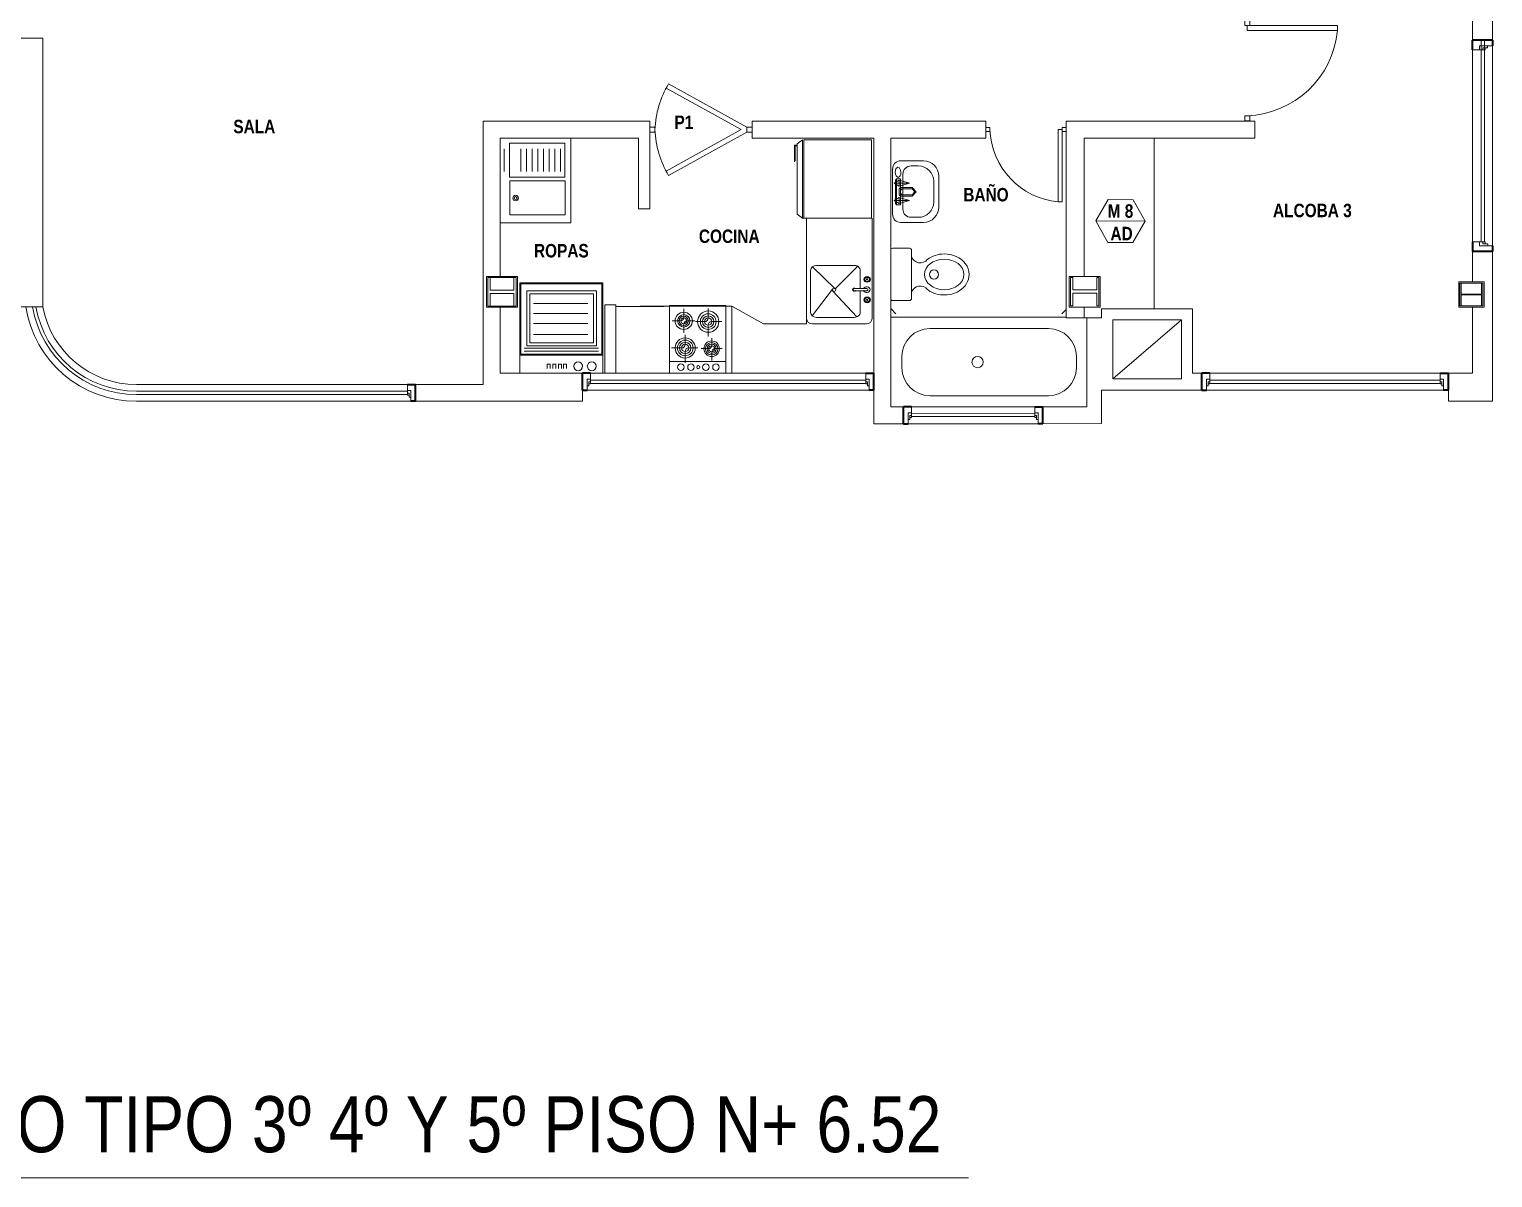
# Model space of a CAD drawing. Extents: x 1270 to 1442, y 932 to 1016.
# Drawn here: x 1381.52 to 1394.57, y 933.17 to 943.41 of the extents above; entities that cross this region are included whole.
import ezdxf

# ---------------------------------------------------------------- set-up
doc = ezdxf.new("R2010")
doc.units = 0
doc.header["$MEASUREMENT"] = 0
for name, color, linetype, lineweight in [('arquitecturapasito', 252, 'Continuous', 5), ('estructural', 201, 'Continuous', 15), ('muebles', 56, 'Continuous', 9), ('muros', 5, 'Continuous', 40), ('ventanas', 4, 'Continuous', 9)]:
    doc.layers.add(name, color=color, linetype=linetype, lineweight=lineweight)
doc.styles.get("Standard").update_dxf_attribs({"font": 'arial.ttf'})

# ---------------------------------------------------------------- blocks, each defined once
blk = doc.blocks.new('lavadero')
for p, q in [((-0.22, 0), (0.22, 0)), ((-0.3, -0.3), (-0.3, -0.08)), ((-0.17, -0.1), (0.17, -0.1)), ((-0.111, -0.027), (-0.125, -0.039)), ((0.129, -0.039), (-0.125, -0.039)), ((-0.125, -0.039), (-0.125, -0.077)), ((-0.125, -0.077), (0.129, -0.077)), ((-0.083, -0.014), (-0.111, -0.065)), ((0.115, -0.027), (-0.111, -0.027)), ((-0.054, -0.065), (-0.111, -0.065)), ((-0.111, -0.065), (-0.083, -0.166)), ((-0.083, -0.014), (-0.083, -0.166)), ((-0.083, -0.014), (-0.054, -0.065)), ((-0.083, -0.166), (-0.054, -0.065)), ((-0.04, -0.077), (-0.026, -0.065)), ((-0.04, -0.192), (-0.04, -0.077)), ((-0.026, -0.065), (0.03, -0.065)), ((-0.026, -0.09), (-0.012, -0.077)), ((-0.026, -0.192), (-0.026, -0.09)), ((0.03, -0.09), (0.016, -0.077)), ((0.044, -0.077), (0.03, -0.065)), ((0.03, -0.192), (0.03, -0.09)), ((0.044, -0.077), (0.044, -0.192)), ((0.087, -0.014), (0.058, -0.065)), ((0.087, -0.166), (0.058, -0.065)), ((0.087, -0.065), (0.058, -0.065)), ((0.087, -0.065), (0.087, -0.014)), ((0.087, -0.014), (0.115, -0.065)), ((0.087, -0.065), (0.115, -0.065)), ((0.087, -0.065), (0.087, -0.166)), ((0.115, -0.065), (0.087, -0.166)), ((0.115, -0.027), (0.129, -0.039)), ((0.129, -0.077), (0.129, -0.039)), ((0.3, -0.08), (0.3, -0.3)), ((-0.25, -0.25), (-0.25, -0.18)), ((0.002, -0.23), (-0.04, -0.192)), ((0.002, -0.217), (-0.026, -0.192)), ((0.03, -0.192), (0.002, -0.217)), ((0.002, -0.23), (0.044, -0.192)), ((0.25, -0.18), (0.25, -0.25)), ((0.1, -0.4), (-0.1, -0.4)), ((0.15, -0.45), (-0.15, -0.45))]:
    blk.add_line(p, q)
for centre, radius, start, end in [((0.22, -0.08), 0.08, 0, 90), ((-0.22, -0.08), 0.08, 90, 180), ((-0.17, -0.18), 0.08, 90, 180), ((0.17, -0.18), 0.08, 0, 90), ((-0.1, -0.25), 0.15, 180, 270), ((0.1, -0.25), 0.15, 270, 0), ((-0.15, -0.3), 0.15, 180, 270), ((0.15, -0.3), 0.15, 270, 0)]:
    blk.add_arc(centre, radius, start, end)
blk.add_ellipse((-0.188, -0.053), major_axis=(-0.0489, 0.001), ratio=0.561716)
blk = doc.blocks.new('INODORO')
for p, q in [((0, -0.23), (0, 0.23)), ((0.02, 0.25), (0.18, 0.25)), ((0.2, 0.23), (0.2, -0.23)), ((0.18, -0.25), (0.02, -0.25))]:
    blk.add_line(p, q)
blk.add_circle((0.414, 0), 0.0438)
for centre, radius, start, end in [((0.02, 0.23), 0.02, 90, 180), ((0.18, 0.23), 0.02, 0, 90), ((0.283, 0.197), 0.0864, 196.4375, 322.7515), ((0.283, -0.197), 0.0864, 37.1646, 163.5625), ((0.02, -0.23), 0.02, 180, 270), ((0.18, -0.23), 0.02, 270, 0)]:
    blk.add_arc(centre, radius, start, end)
blk.add_ellipse((0.512, 0), major_axis=(0.188, 0), ratio=0.77871)
blk.add_open_spline([(0.352, -0.145), (0.364, -0.154), (0.378, -0.163), (0.444, -0.194), (0.504, -0.202), (0.629, -0.181), (0.692, -0.143), (0.741, -0.061), (0.75, -0.03), (0.75, 0), (0.75, 0.036), (0.737, 0.072), (0.671, 0.163), (0.591, 0.196), (0.453, 0.196), (0.396, 0.177), (0.352, 0.144)], degree=3, knots=[3.942102, 3.942102, 3.942102, 3.942102, 4.162638, 4.162638, 4.924422, 4.924422, 5.847984, 5.847984, 6.283185, 6.283185, 6.283185, 6.801532, 6.801532, 7.861895, 7.861895, 8.624417, 8.624417, 8.624417, 8.624417])
blk = doc.blocks.new('JIK')
at = {"layer": 'muebles'}
for p, q in [((1447.18, 1060.251), (1447.226, 1060.288)), ((1447.226, 1060.288), (1447.226, 1059.589)), ((1447.237, 1060.288), (1447.237, 1059.589)), ((1447.237, 1060.288), (1447.843, 1060.288)), ((1447.843, 1060.288), (1447.843, 1059.589)), ((1447.155, 1060.091), (1447.155, 1060.241)), ((1447.155, 1060.241), (1447.18, 1060.241)), ((1447.161, 1060.234), (1447.161, 1060.098)), ((1447.161, 1060.234), (1447.18, 1060.234)), ((1447.18, 1060.251), (1447.18, 1059.625)), ((1447.18, 1059.625), (1447.226, 1059.589)), ((1447.226, 1059.589), (1447.237, 1059.589)), ((1447.237, 1059.589), (1447.843, 1059.589))]:
    blk.add_line(p, q, dxfattribs=at)
blk = doc.blocks.new('LJIKO')
at = {"layer": 'muebles'}
for p, q in [((1446.1637, 1065.0918), (1446.7637, 1065.0918)), ((1446.1637, 1064.5418), (1446.1637, 1065.0918)), ((1446.1697, 1065.0858), (1446.6377, 1065.0858)), ((1446.1697, 1064.5478), (1446.1697, 1065.0858)), ((1446.217, 1065.0489), (1446.217, 1064.5887)), ((1446.5817, 1065.0489), (1446.217, 1065.0489)), ((1446.237, 1065.0289), (1446.237, 1064.6087)), ((1446.5617, 1065.0289), (1446.237, 1065.0289)), ((1446.5617, 1064.6087), (1446.5617, 1065.0289)), ((1446.5817, 1064.5887), (1446.5817, 1065.0489)), ((1446.5964, 1065.0627), (1446.5964, 1064.5709)), ((1446.6165, 1064.571), (1446.6165, 1065.0626)), ((1446.6377, 1064.5478), (1446.6377, 1065.0858)), ((1446.6437, 1064.5418), (1446.6437, 1065.0918)), ((1446.3, 1064.6312), (1446.3, 1064.9934)), ((1446.3661, 1064.6312), (1446.3661, 1064.9934)), ((1446.4342, 1064.6312), (1446.4342, 1064.9934)), ((1446.5063, 1064.6312), (1446.5063, 1064.9934)), ((1446.7307, 1064.8513), (1446.7026, 1064.8513)), ((1446.7026, 1064.8513), (1446.7026, 1064.8312)), ((1446.7026, 1064.8312), (1446.7307, 1064.8312)), ((1446.7026, 1064.8172), (1446.7026, 1064.7972)), ((1446.7307, 1064.8172), (1446.7026, 1064.8172)), ((1446.7026, 1064.7972), (1446.7307, 1064.7972)), ((1446.7026, 1064.7792), (1446.7026, 1064.7592)), ((1446.7307, 1064.7792), (1446.7026, 1064.7792)), ((1446.7026, 1064.7592), (1446.7307, 1064.7592)), ((1446.7026, 1064.7432), (1446.7026, 1064.7232)), ((1446.7307, 1064.7432), (1446.7026, 1064.7432)), ((1446.7026, 1064.7232), (1446.7307, 1064.7232)), ((1446.1637, 1064.5418), (1446.7637, 1064.5418)), ((1446.1697, 1064.5478), (1446.6377, 1064.5478)), ((1446.5817, 1064.5887), (1446.217, 1064.5887)), ((1446.5617, 1064.6087), (1446.237, 1064.6087))]:
    blk.add_line(p, q, dxfattribs=at)
for centre in [(1446.7168, 1065.0185), (1446.7168, 1064.9284)]:
    blk.add_circle(centre, 0.0295, dxfattribs=at)
blk = doc.blocks.new('LPÑO')
at = {"layer": 'muebles'}
for p, q in [((1446.133, 1064.423), (1446.764, 1064.423)), ((1446.133, 1063.666), (1446.133, 1064.423)), ((1446.184, 1064.049), (1446.184, 1064.352)), ((1446.184, 1064.352), (1446.676, 1064.352)), ((1446.676, 1064.049), (1446.676, 1064.352)), ((1446.676, 1064.049), (1446.184, 1064.049)), ((1446.187, 1063.712), (1446.187, 1064.015)), ((1446.187, 1064.015), (1446.679, 1064.015)), ((1446.225, 1063.762), (1446.225, 1063.964)), ((1446.275, 1063.762), (1446.275, 1063.964)), ((1446.325, 1063.762), (1446.325, 1063.964)), ((1446.376, 1063.762), (1446.376, 1063.964)), ((1446.426, 1063.762), (1446.426, 1063.964)), ((1446.477, 1063.762), (1446.477, 1063.964)), ((1446.527, 1063.762), (1446.527, 1063.964)), ((1446.578, 1063.762), (1446.578, 1063.964)), ((1446.679, 1063.712), (1446.679, 1064.015)), ((1446.728, 1063.762), (1446.728, 1063.964)), ((1446.764, 1063.666), (1446.133, 1063.666)), ((1446.187, 1063.712), (1446.679, 1063.712))]:
    blk.add_line(p, q, dxfattribs=at)
for radius in [0.0252, 0.0126]:
    blk.add_circle((1446.625, 1064.201), radius, dxfattribs=at)
blk = doc.blocks.new('puerta vaiven')
for p, q in [((-0.023, 0.9), (0.022, 0.9)), ((-0.023, 0.855), (-0.023, 0.9)), ((0, 0.855), (-0.023, 0.855)), ((0.022, 0.855), (0, 0.855)), ((0.022, 0.9), (0.022, 0.855)), ((-0.023, 0.045), (-0.404, 0.735)), ((0, 0.097), (-0.365, 0.757)), ((0, 0.097), (0.365, 0.757)), ((0.022, 0.045), (0.404, 0.735)), ((-0.023, 0.045), (0.022, 0.045)), ((-0.023, 0), (-0.023, 0.045)), ((0, 0), (-0.023, 0)), ((-0.023, 0.045), (0.022, 0.045)), ((0.022, 0), (0, 0)), ((0.022, 0.045), (0.022, 0))]:
    blk.add_line(p, q)
for centre, start, end in [((0.032, 0.01), 92.1815, 121.0201), ((-0.032, 0.01), 58.9799, 87.8185)]:
    blk.add_arc(centre, 0.846, start, end)
blk = doc.blocks.new('PUERTA2')
for p, q in [((-0.1, 0.925), (-0.05, 0.925)), ((-0.1, 0.025), (-0.1, 0.925)), ((-0.05, 0.925), (-0.05, 0.025)), ((-0.05, 0.025), (-0.05, 0.925)), ((-1, 0.05), (-0.95, 0.05)), ((-1, 0), (-1, 0.05)), ((-0.95, 0), (-1, 0)), ((-0.95, 0.05), (-0.95, 0.025)), ((-0.95, 0.025), (-0.95, 0)), ((-0.05, 0.025), (-0.1, 0.025)), ((-0.05, 0.05), (0, 0.05)), ((-0.05, 0), (-0.05, 0.05)), ((0, 0), (-0.05, 0)), ((0, 0.05), (0, 0.025)), ((0, 0.025), (0, 0))]:
    blk.add_line(p, q)
blk.add_arc((-0.011, -0.011), 0.94, 95.4546, 177.8185)
blk = doc.blocks.new('buyht')
at = {"layer": 'muros', "ltscale": 0.05}
blk.add_line((0.072, 0.15), (0, 0.15), dxfattribs=at)
at = {"layer": 'muros'}
for q in [(0, 0.15), (0.042, 0)]:
    blk.add_line((0, 0), q, dxfattribs=at)
at = {"layer": 'ventanas'}
for p, q in [((0.072, 0.094), (0.072, 0.15)), ((0.042, 0.098), (0.042, 0)), ((0.042, 0.037), (0.057, 0.037)), ((0.057, 0.073), (0.072, 0.073)), ((0.057, 0.073), (0.057, 0.037)), ((0.072, 0.056), (0.057, 0.056))]:
    blk.add_line(p, q, dxfattribs=at)
blk.add_lwpolyline([(0.072, 0.056), (0.072, 0.098), (0.042, 0.098)], dxfattribs=at)
blk = doc.blocks.new('columna25')
at = {"layer": 'estructural'}
for p, q in [((-0.254, 0.2529), (0, 0.2529)), ((-0.254, 0.2331), (-0.254, 0.2529)), ((-0.142, 0.2331), (-0.254, 0.2331)), ((-0.142, 0.2331), (-0.142, 0.0198)), ((0, 0.2331), (-0.112, 0.2331)), ((-0.112, 0.2331), (-0.112, 0.0198)), ((0, 0.2529), (0, 0.2331)), ((-0.254, 0), (-0.254, 0.0198)), ((-0.254, 0.0198), (-0.142, 0.0198)), ((0, 0), (-0.254, 0)), ((-0.112, 0.0198), (0, 0.0198)), ((0, 0.0198), (0, 0))]:
    blk.add_line(p, q, dxfattribs=at)

msp = doc.modelspace()

# ---------------------------------------------------------------- linework, layer by layer
at = {"layer": 'arquitecturapasito', "color": 252}
for p, q in [((1394.573, 943.783), (1394.573, 943.315)), ((1394.393, 943.492), (1394.393, 943.315)), ((1381.639, 943.334), (1381.143, 943.334)), ((1394.393, 943.315), (1394.573, 943.315)), ((1394.393, 941.43), (1394.393, 943.315)), ((1394.573, 941.43), (1394.573, 943.315)), ((1387.054, 942.592), (1385.568, 942.592)), ((1385.568, 940.243), (1385.568, 942.592)), ((1387.054, 941.81), (1387.054, 942.592)), ((1389.203, 942.592), (1387.966, 942.592)), ((1387.966, 942.442), (1387.966, 942.592)), ((1389.921, 942.592), (1389.203, 942.592)), ((1390.053, 942.592), (1389.921, 942.592)), ((1390.053, 942.442), (1390.053, 942.592)), ((1392.453, 942.592), (1390.768, 942.592)), ((1390.768, 940.838), (1390.768, 942.592)), ((1392.453, 942.442), (1392.453, 942.592)), ((1386.954, 942.442), (1385.718, 942.442)), ((1385.718, 941.207), (1385.718, 942.442)), ((1386.954, 941.81), (1386.954, 942.442)), ((1389.053, 942.442), (1387.966, 942.442)), ((1389.053, 939.893), (1389.053, 942.442)), ((1390.053, 942.442), (1389.203, 942.442)), ((1389.203, 940.043), (1389.203, 942.442)), ((1392.453, 942.442), (1390.928, 942.442)), ((1390.928, 941.207), (1390.928, 942.442)), ((1391.553, 942.442), (1391.553, 940.919)), ((1387.054, 941.81), (1386.954, 941.81)), ((1388.453, 940.784), (1388.453, 941.728)), ((1389.037, 940.833), (1389.037, 941.728)), ((1391.035, 941.702), (1391.473, 941.7)), ((1394.393, 941.43), (1394.573, 941.43)), ((1394.393, 941.43), (1394.393, 941.2)), ((1394.573, 941.43), (1394.573, 940.093)), ((1385.596, 941.207), (1385.874, 941.207)), ((1385.596, 941.207), (1385.596, 940.933)), ((1385.629, 941.197), (1385.842, 941.197)), ((1385.874, 941.207), (1385.874, 940.933)), ((1388.488, 940.887), (1388.488, 941.26)), ((1388.505, 941.293), (1388.709, 941.096)), ((1388.878, 941.305), (1388.542, 941.305)), ((1388.914, 941.301), (1388.709, 941.096)), ((1388.932, 941.099), (1388.932, 941.26)), ((1390.796, 941.207), (1391.073, 941.207)), ((1390.796, 941.207), (1390.796, 940.933)), ((1391.073, 941.207), (1391.073, 940.933)), ((1394.393, 941.2), (1394.393, 941.195)), ((1394.393, 941.2), (1394.393, 941.159)), ((1388.503, 940.855), (1388.683, 941.093)), ((1388.9, 940.846), (1388.686, 941.077)), ((1388.991, 941.099), (1388.887, 941.099)), ((1388.887, 941.08), (1388.991, 941.08)), ((1388.932, 941.08), (1388.932, 940.887)), ((1388.932, 941.067), (1388.932, 941.08)), ((1389, 941.087), (1389, 941.092)), ((1394.293, 941.159), (1394.475, 941.159)), ((1394.293, 941.049), (1394.293, 941.148)), ((1394.293, 941.148), (1394.475, 941.148)), ((1394.475, 941.049), (1394.475, 941.148)), ((1394.486, 941.148), (1394.486, 940.944)), ((1381.324, 940.935), (1381.639, 940.935)), ((1385.596, 940.933), (1385.874, 940.933)), ((1385.629, 940.943), (1385.842, 940.943)), ((1385.718, 940.343), (1385.718, 940.933)), ((1386.752, 940.954), (1386.652, 940.954)), ((1386.652, 940.954), (1386.652, 940.341)), ((1386.752, 940.341), (1386.752, 940.954)), ((1387.182, 940.94), (1386.752, 940.94)), ((1387.785, 940.943), (1386.969, 940.943)), ((1387.785, 940.943), (1387.785, 940.343)), ((1390.796, 940.933), (1391.073, 940.933)), ((1390.928, 940.838), (1390.928, 940.933)), ((1394.293, 941.049), (1394.475, 941.049)), ((1394.293, 940.944), (1394.293, 941.043)), ((1394.293, 941.043), (1394.475, 941.043)), ((1394.293, 940.944), (1394.475, 940.944)), ((1394.293, 940.933), (1394.475, 940.933)), ((1394.393, 940.933), (1394.393, 940.343)), ((1394.475, 941.043), (1394.475, 940.944)), ((1387.327, 940.811), (1387.255, 940.811)), ((1387.357, 940.841), (1387.357, 940.919)), ((1387.387, 940.811), (1387.456, 940.811)), ((1387.545, 940.804), (1387.463, 940.804)), ((1387.575, 940.834), (1387.575, 940.92)), ((1387.605, 940.804), (1387.698, 940.804)), ((1388.878, 940.842), (1388.542, 940.842)), ((1389.248, 940.875), (1389.203, 940.92)), ((1390.73, 940.875), (1390.768, 940.913)), ((1390.768, 940.838), (1391.085, 940.838)), ((1390.954, 940.043), (1390.954, 940.838)), ((1391.085, 940.919), (1391.085, 940.838)), ((1391.085, 940.919), (1391.897, 940.919)), ((1391.185, 940.819), (1391.185, 940.293)), ((1391.185, 940.819), (1391.797, 940.819)), ((1391.185, 940.293), (1391.797, 940.819)), ((1391.797, 940.819), (1391.797, 940.293)), ((1391.897, 940.919), (1391.897, 940.343)), ((1387.357, 940.781), (1387.357, 940.705)), ((1387.37, 940.599), (1387.37, 940.685)), ((1387.575, 940.774), (1387.575, 940.67)), ((1388.987, 940.783), (1388.503, 940.783)), ((1387.247, 940.569), (1387.34, 940.569)), ((1387.37, 940.539), (1387.37, 940.436)), ((1387.483, 940.569), (1387.4, 940.569)), ((1387.513, 940.563), (1387.577, 940.563)), ((1387.607, 940.593), (1387.607, 940.657)), ((1387.7, 940.563), (1387.637, 940.563)), ((1387.607, 940.533), (1387.607, 940.458)), ((1386.453, 940.343), (1386.453, 940.093)), ((1391.185, 940.293), (1391.797, 940.293)), ((1391.978, 940.343), (1391.897, 940.343)), ((1391.978, 940.343), (1394.178, 940.343)), ((1384.964, 940.243), (1384.964, 940.093)), ((1385.568, 940.243), (1384.964, 940.243)), ((1391.085, 939.894), (1391.085, 940.193)), ((1391.085, 940.193), (1391.897, 940.193)), ((1391.978, 940.193), (1391.897, 940.193)), ((1391.978, 940.193), (1394.178, 940.193)), ((1394.178, 940.193), (1394.178, 940.093)), ((1384.964, 940.093), (1386.453, 940.093)), ((1390.488, 940.043), (1389.39, 940.043)), ((1389.053, 939.893), (1389.36, 939.893)), ((1390.56, 939.893), (1389.36, 939.893)), ((1390.518, 939.893), (1391.085, 939.894))]:
    msp.add_line(p, q, dxfattribs=at)
at = {"layer": 'arquitecturapasito', "color": 252, "ltscale": 0.05}
for p, q in [((1381.639, 943.334), (1381.639, 940.935)), ((1386.457, 940.343), (1385.718, 940.343)), ((1389.053, 940.343), (1386.453, 940.343)), ((1394.278, 940.343), (1393.816, 940.343)), ((1394.393, 940.343), (1393.816, 940.343)), ((1384.964, 940.243), (1382.474, 940.243)), ((1389.053, 940.193), (1386.453, 940.193)), ((1384.964, 940.093), (1382.474, 940.093)), ((1389.318, 940.043), (1389.203, 940.043)), ((1390.954, 940.043), (1390.56, 940.043)), ((1394.573, 940.093), (1394.178, 940.093))]:
    msp.add_line(p, q, dxfattribs=at)
at = {"layer": 'arquitecturapasito', "color": 252, "ltscale": 0.025}
for p, q in [((1394.47, 943.315), (1394.47, 941.516)), ((1394.5, 943.315), (1394.5, 941.516)), ((1388.981, 940.283), (1386.525, 940.283)), ((1394.107, 940.283), (1392.05, 940.283)), ((1384.892, 940.183), (1382.474, 940.183)), ((1384.892, 940.153), (1382.474, 940.153)), ((1388.981, 940.253), (1386.525, 940.253)), ((1394.107, 940.253), (1392.05, 940.253)), ((1390.488, 939.984), (1389.39, 939.987)), ((1390.488, 939.957), (1389.39, 939.957))]:
    msp.add_line(p, q, dxfattribs=at)
at = {"layer": 'arquitecturapasito', "color": 252, "linetype": 'ByBlock'}
for p, q in [((1387.731, 940.948), (1387.231, 940.948)), ((1387.231, 940.948), (1387.231, 940.348)), ((1387.731, 940.348), (1387.731, 940.948)), ((1387.231, 940.448), (1387.731, 940.448)), ((1377.723, 933.165), (1389.896, 933.165))]:
    msp.add_line(p, q, dxfattribs=at)
at = {"layer": 'arquitecturapasito', "color": 252, "ltscale": 0.1}
for p, q in [((1390.768, 940.843), (1389.203, 940.843)), ((1389.203, 940.843), (1390.768, 940.843)), ((1390.61, 940.743), (1389.553, 940.743)), ((1389.303, 940.393), (1389.303, 940.493)), ((1390.86, 940.393), (1390.86, 940.493)), ((1390.61, 940.143), (1389.553, 940.143))]:
    msp.add_line(p, q, dxfattribs=at)
at = {"layer": 'arquitecturapasito', "color": 252}
msp.add_lwpolyline([(1391.032, 941.703), (1391.141, 941.511), (1391.362, 941.509), (1391.474, 941.699), (1391.365, 941.892), (1391.144, 941.893)], close=True, dxfattribs=at)
for points in [[(1394.293, 940.933), (1394.271, 940.933), (1394.271, 941.159), (1394.293, 941.159)], [(1394.293, 940.944), (1394.282, 940.944), (1394.282, 941.148), (1394.293, 941.148)], [(1394.475, 941.159), (1394.497, 941.159), (1394.497, 940.933), (1394.475, 940.933)], [(1394.475, 941.148), (1394.486, 941.148), (1394.486, 940.944), (1394.475, 940.944)], [(1387.785, 940.943), (1388.068, 940.784), (1388.453, 940.784)]]:
    msp.add_lwpolyline(points, dxfattribs=at)
at = {"layer": 'arquitecturapasito', "color": 252, "linetype": 'ByBlock'}
for centre, radius in [((1387.357, 940.811), 0.0769), ((1387.357, 940.811), 0.0553), ((1387.357, 940.811), 0.0409), ((1387.357, 940.811), 0.0266), ((1387.575, 940.804), 0.0952), ((1387.575, 940.804), 0.0698), ((1387.575, 940.804), 0.0512), ((1387.575, 940.804), 0.0325), ((1387.37, 940.569), 0.0897), ((1387.37, 940.569), 0.0698), ((1387.37, 940.569), 0.0512), ((1387.37, 940.569), 0.0325), ((1387.606, 940.562), 0.0696), ((1387.606, 940.562), 0.0553), ((1387.606, 940.562), 0.0409), ((1387.606, 940.562), 0.0266), ((1387.331, 940.398), 0.0287), ((1387.421, 940.398), 0.0287), ((1387.487, 940.398), 0.0139), ((1387.554, 940.398), 0.0287), ((1387.644, 940.398), 0.0287)]:
    msp.add_circle(centre, radius, dxfattribs=at)
at = {"layer": 'arquitecturapasito', "color": 252, "ltscale": 0.1}
msp.add_circle((1389.978, 940.443), 0.05, dxfattribs=at)
at = {"layer": 'arquitecturapasito', "color": 252, "ltscale": 0.05}
for radius, start in [(1, 189.0797), (0.85, 190.6994)]:
    msp.add_arc((1382.474, 941.093), radius, start, 270, dxfattribs=at)
at = {"layer": 'arquitecturapasito', "color": 252, "ltscale": 0.025}
for radius, start in [(0.94, 189.6646), (0.91, 189.9865)]:
    msp.add_arc((1382.474, 941.093), radius, start, 270, dxfattribs=at)
at = {"layer": 'arquitecturapasito', "color": 252}
for centre, radius, start, end in [((1387.327, 940.841), 0.03, 270, 0), ((1387.387, 940.781), 0.03, 90, 180), ((1387.545, 940.834), 0.03, 270, 0), ((1387.605, 940.774), 0.03, 90, 180), ((1388.503, 940.833), 0.05, 180, 270), ((1388.987, 940.833), 0.05, 270, 360), ((1387.34, 940.599), 0.03, 270, 0), ((1387.4, 940.539), 0.03, 90, 180), ((1387.577, 940.593), 0.03, 270, 0), ((1387.637, 940.533), 0.03, 90, 180)]:
    msp.add_arc(centre, radius, start, end, dxfattribs=at)
at = {"layer": 'arquitecturapasito', "color": 252, "ltscale": 0.1}
for centre, start, end in [((1389.553, 940.493), 90, 180), ((1390.61, 940.493), 0, 90), ((1389.553, 940.393), 180, 270), ((1390.61, 940.393), 270, 360)]:
    msp.add_arc(centre, 0.25, start, end, dxfattribs=at)
at = {"layer": 'arquitecturapasito', "color": 252, "extrusion": (0, 0, -1)}
for centre, major_axis, start_param, end_param in [((1388.542, 941.26), (0.054, 0), 3.141593, 4.712389), ((1388.878, 941.26), (-0.054, 0), 1.570796, 3.141593)]:
    msp.add_ellipse(centre, major_axis=major_axis, ratio=0.833333, start_param=start_param, end_param=end_param, dxfattribs=at)
at = {"layer": 'arquitecturapasito', "color": 252}
for centre, major_axis, start_param, end_param in [((1388.993, 941.181), (0.0302, 0), -1.570796, 4.712389), ((1388.993, 941.181), (-0.0216, 0), 1.570796326783585, 7.853981633963171), ((1388.698, 941.087), (-0.0162, 0), 1.570796326786477, 7.853981633966062), ((1388.88, 941.09), (-0.0163, 0), 3.889506, 8.676865), ((1388.88, 941.09), (-0.0141, 0), 4.051203, 8.515168), ((1388.88, 941.09), (-0.0132, 0), 4.140507, 8.425864), ((1388.989, 941.09), (0.0302, 0), 3.517748, 9.048623), ((1388.993, 941.181), (-0.00597, 0), 1.570796326771469, 7.853981633951055), ((1388.991, 941.092), (-0.00864, 0), 3.141593, 4.712389), ((1388.991, 941.087), (-0.00864, 0), 1.570796, 3.141593), ((1388.993, 940.998), (0.0302, 0), -1.570796, 4.712389), ((1388.993, 940.998), (-0.0216, 0), 1.570796326794014, 7.853981633973598), ((1388.993, 940.998), (0.00597, 0), -1.570796, 4.712389), ((1388.542, 940.887), (0.054, 0), 3.141593, 4.712389), ((1388.878, 940.887), (-0.054, 0), 1.570796, 3.141593)]:
    msp.add_ellipse(centre, major_axis=major_axis, ratio=0.833333, start_param=start_param, end_param=end_param, dxfattribs=at)

# ---------------------------------------------------------------- block references
for name, p, xscale, yscale, zscale, rotation in [('PUERTA2', (1392.361, 943.492), -0.8955222007407428, 0.8955222007407428, 0.8955222007408691, 270), ('buyht', (1394.573, 943.315), -1.196951370386614, 1.196951370386614, 1.196951370386568, 90), ('puerta vaiven', (1387.966, 942.517), -1.012742742545242, 1.012742742545242, 1.012742742545242, 90.00000000002574), ('PUERTA2', (1390.769, 942.535), -0.7159075994914019, 0.7159075994914019, 0.715907599491252, 180), ('buyht', (1394.574, 941.43), 1.196951370386614, 1.196951370386614, 1.196951370386614, 90), ('LJIKO', (-46.099, 2886.492), 1.345174201752499, 1.345174201752499, 1.345174201752499, 270)]:
    msp.add_blockref(name, p, dxfattribs=dict(at, xscale=xscale, yscale=yscale, zscale=zscale, rotation=rotation))
for name, p, rotation in [('LPÑO', (2832.482, 2006.108), 180), ('columna25', (1385.609, 940.943), 270), ('columna25', (1390.808, 940.945), 270)]:
    msp.add_blockref(name, p, dxfattribs=dict(at, rotation=rotation))
for name, p in [('JIK', (-58.81, -117.861)), ('buyht', (1386.453, 940.193)), ('buyht', (1391.978, 940.193)), ('buyht', (1389.318, 939.893))]:
    msp.add_blockref(name, p, dxfattribs=at)
at = {"layer": 'arquitecturapasito', "color": 252, "ltscale": 0.1, "xscale": -0.9166666666667425, "yscale": 0.9166666666667425, "zscale": 0.9166666666668036, "rotation": 90}
msp.add_blockref('lavadero', (1389.22, 941.964), dxfattribs=at)
at = {"layer": 'arquitecturapasito', "color": 252, "ltscale": 0.1, "xscale": 0.9333333335534916, "yscale": 0.9333333335534916, "zscale": 0.9333333335534916}
msp.add_blockref('INODORO', (1389.203, 941.225), dxfattribs=at)
at = {"layer": 'arquitecturapasito', "color": 252, "xscale": -1}
for p in [(1389.053, 940.193), (1394.178, 940.193), (1384.964, 940.093), (1390.56, 939.893)]:
    msp.add_blockref('buyht', p, dxfattribs=at)

# ---------------------------------------------------------------- texts
at = {"layer": 'arquitecturapasito', "color": 252, "char_height": 0.12, "attachment_point": 5}
for s, insert, width in [('{\\fArial Narrow|b1|i0|c0|p34;P1}', (1387.358, 942.583), 1.0817), ('{\\fArial Narrow|b1|i0|c238|p34;SALA}', (1383.526, 942.544), 0.73584), ('{\\fArial Narrow|b1|i0|c0|p34;BAÑO}', (1390.053, 941.936), 0.73584), ('{\\fArial Narrow|b1|i0|c0|p34;M 8}', (1391.253, 941.79), 1.05345), ('{\\fArial Narrow|b1|i0|c0|p34;ALCOBA 3}', (1392.965, 941.795), 1.04302), ('{\\fArial Narrow|b1|i0|c238|p34;COCINA}', (1387.763, 941.565), 0.73584), ('{\\fArial Narrow|b1|i0|c0|p34;AD}', (1391.263, 941.59), 0.41563), ('{\\fArial Narrow|b1|i0|c0|p34;ROPAS}', (1386.265, 941.436), 0.73584)]:
    msp.add_mtext(s, dxfattribs=dict(at, insert=insert, width=width))
at = {"layer": 'arquitecturapasito', "color": 252, "linetype": 'ByBlock', "insert": (1378.094, 933.893), "char_height": 0.5, "width": 12.57587, "attachment_point": 1}
msp.add_mtext('{\\fArial Narrow|b0|i0|c0|p34;PLANTA PISO TIPO 3º 4º Y 5º PISO N+ 6.52}', dxfattribs=at)

doc.saveas('drawing.dxf')
